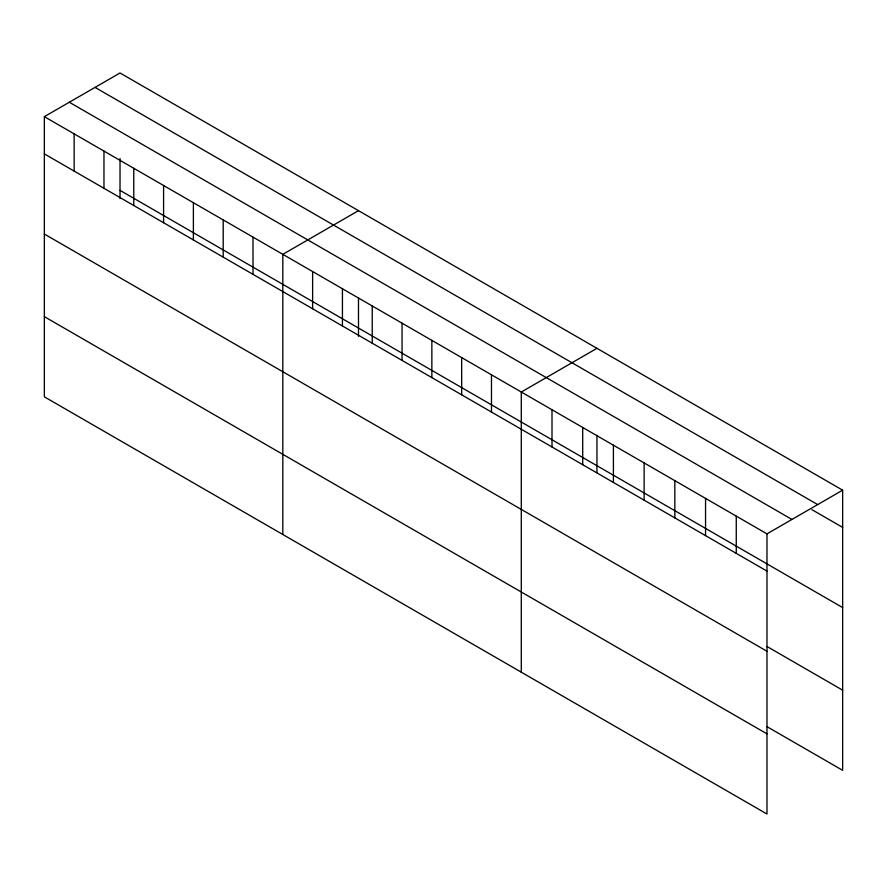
<?xml version="1.0" encoding="UTF-8"?>
<svg xmlns="http://www.w3.org/2000/svg" width="887" height="887" viewBox="0 0 887 887"><rect width="100%" height="100%" fill="white"/><g stroke="black" fill="none" stroke-linecap="round" stroke-linejoin="round"><path stroke-width="1.33" d="M44.35 116.663L766.978 533.863L766.978 814.022L44.35 396.822L44.35 116.663L120.022 72.978L842.65 490.178L842.65 770.337L767.055 726.697M358.492 210.651L282.82 254.336L282.82 534.495M596.951 348.325L521.29 392.021L521.29 672.18M766.978 533.863L842.65 490.178M95.053 87.392L817.681 504.592M811.938 509.67L842.65 527.399M69.319 102.249L791.947 519.449M120.022 190.361L842.65 607.573M44.35 153.883L766.978 571.095M767.055 646.523L842.65 690.175M44.35 234.057L766.978 651.258M44.35 316.648L766.978 733.859M736.265 516.134L736.265 553.355M705.553 498.405L705.553 535.626M674.841 480.676L674.841 517.897M644.128 462.947L644.128 500.168M613.416 445.207L613.416 482.428M596.951 435.306L596.951 472.605M582.704 427.479L582.704 464.699M552.002 409.75L552.002 446.97M491.476 374.813L491.476 412.034M461.672 357.594L461.672 394.815M431.858 340.386L431.858 377.607M402.055 323.178L402.055 360.399M372.241 305.971L372.241 343.191M358.492 297.633L358.492 336.306M342.437 288.763L342.437 325.984M312.623 271.544L312.623 308.776M253.006 237.128L253.006 274.349M223.202 219.921L223.202 257.141M193.388 202.713L193.388 239.933M163.585 185.505L163.585 222.726M133.771 168.286L133.771 205.518M120.022 158.573L120.022 198.621M103.967 151.078L103.967 188.299M74.153 133.87L74.153 171.091"/></g></svg>
